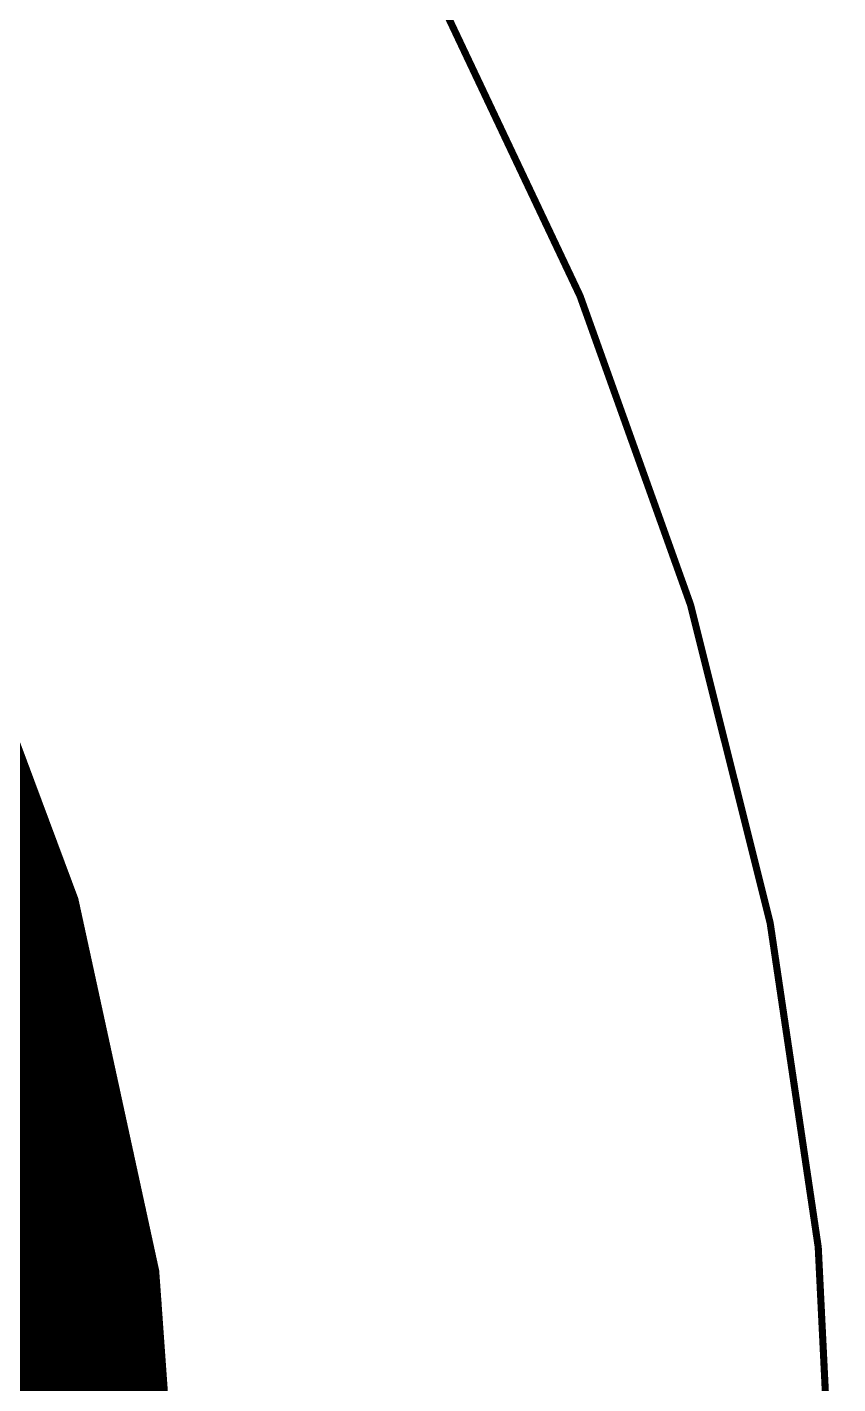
# Model space of a CAD drawing. Extents: x 4.96 to 14.37, y 2.4 to 11.81.
# Drawn here: x 13.231 to 14.372, y 7.375 to 9.284 of the extents above; entities that cross this region are included whole.
import ezdxf

# ---------------------------------------------------------------- set-up
doc = ezdxf.new("R2010")
doc.units = 0
for name, color, linetype in [('1', 12, 'CONTINUOUS'), ('20', 31, 'CONTINUOUS'), ('51', 253, 'CONTINUOUS')]:
    doc.layers.add(name, color=color, linetype=linetype)

msp = doc.modelspace()

# ---------------------------------------------------------------- linework, layer by layer
at = {"layer": '1', "const_width": 0.01}
for points in [[(13.1111, 8.5578), (13.2981, 8.0565)], [(13.1111, 8.5578), (13.2981, 8.0565)], [(10.9698, 8.25), (13.2259, 8.25)], [(10.9745, 8.24), (13.2297, 8.24)], [(11.9075, 8.25), (13.2259, 8.25)], [(11.9145, 8.24), (13.2297, 8.24)], [(10.9815, 8.23), (13.2334, 8.23)], [(11.9215, 8.23), (13.2334, 8.23)], [(10.9885, 8.22), (13.2371, 8.22)], [(10.9955, 8.21), (13.2408, 8.21)], [(11.9285, 8.22), (13.2371, 8.22)], [(11.9355, 8.21), (13.2408, 8.21)], [(11.0025, 8.2), (13.2446, 8.2)], [(11.0095, 8.19), (13.2483, 8.19)], [(11.9425, 8.2), (13.2446, 8.2)], [(11.9495, 8.19), (13.2483, 8.19)], [(11.0165, 8.18), (13.252, 8.18)], [(11.0235, 8.17), (13.2558, 8.17)], [(11.9565, 8.18), (13.252, 8.18)], [(11.9635, 8.17), (13.2558, 8.17)], [(11.0305, 8.16), (13.2595, 8.16)], [(11.0375, 8.15), (13.2632, 8.15)], [(11.9705, 8.16), (13.2595, 8.16)], [(11.9772, 8.15), (13.2632, 8.15)], [(11.0445, 8.14), (13.267, 8.14)], [(11.0523, 8.13), (13.2707, 8.13)], [(11.9794, 8.14), (13.267, 8.14)], [(11.9817, 8.13), (13.2707, 8.13)], [(11.0623, 8.12), (13.2744, 8.12)], [(11.0723, 8.11), (13.2781, 8.11)], [(11.9839, 8.12), (13.2744, 8.12)], [(11.9861, 8.11), (13.2781, 8.11)], [(11.0823, 8.1), (13.2819, 8.1)], [(11.0923, 8.09), (13.2856, 8.09)], [(11.9883, 8.1), (13.2819, 8.1)], [(11.9905, 8.09), (13.2856, 8.09)], [(11.1023, 8.08), (13.2893, 8.08)], [(11.1123, 8.07), (13.2931, 8.07)], [(11.9927, 8.08), (13.2893, 8.08)], [(11.995, 8.07), (13.2931, 8.07)], [(11.1223, 8.06), (13.2968, 8.06)], [(11.1323, 8.05), (13.2995, 8.05)], [(12.0027, 8.06), (13.2968, 8.06)], [(12.0104, 8.05), (13.2995, 8.05)], [(13.2981, 8.0565), (13.4118, 7.5337)], [(13.2981, 8.0565), (13.4118, 7.5337)], [(11.1423, 8.04), (13.3017, 8.04)], [(11.1564, 8.03), (13.3039, 8.03)], [(12.018, 8.04), (13.3017, 8.04)], [(12.0257, 8.03), (13.3039, 8.03)], [(11.1623, 8.02), (13.306, 8.02)], [(12.0334, 8.02), (13.306, 8.02)], [(11.1676, 8.01), (13.3082, 8.01)], [(11.1704, 8), (13.3104, 8)], [(12.0411, 8.01), (13.3082, 8.01)], [(12.0464, 8), (13.3104, 8)], [(11.1751, 7.99), (13.3126, 7.99)], [(11.1797, 7.98), (13.3147, 7.98)], [(12.0491, 7.99), (13.3126, 7.99)], [(12.0517, 7.98), (13.3147, 7.98)], [(11.1844, 7.97), (13.3169, 7.97)], [(11.189, 7.96), (13.3191, 7.96)], [(12.0544, 7.97), (13.3169, 7.97)], [(12.0571, 7.96), (13.3191, 7.96)], [(11.1937, 7.95), (13.3213, 7.95)], [(11.1984, 7.94), (13.3234, 7.94)], [(12.0598, 7.95), (13.3213, 7.95)], [(12.0624, 7.94), (13.3234, 7.94)], [(11.203, 7.93), (13.3256, 7.93)], [(11.2077, 7.92), (13.3278, 7.92)], [(12.0651, 7.93), (13.3256, 7.93)], [(12.0678, 7.92), (13.3278, 7.92)], [(11.2124, 7.91), (13.33, 7.91)], [(11.217, 7.9), (13.3321, 7.9)], [(12.0705, 7.91), (13.33, 7.91)], [(12.0732, 7.9), (13.3321, 7.9)], [(11.2217, 7.89), (13.3343, 7.89)], [(11.2266, 7.88), (13.3365, 7.88)], [(12.0758, 7.89), (13.3343, 7.89)], [(12.0785, 7.88), (13.3365, 7.88)], [(11.2336, 7.87), (13.3387, 7.87)], [(11.2406, 7.86), (13.3408, 7.86)], [(12.0812, 7.87), (13.3387, 7.87)], [(12.0853, 7.86), (13.3408, 7.86)], [(11.2476, 7.85), (13.343, 7.85)], [(11.2546, 7.84), (13.3452, 7.84)], [(12.0899, 7.85), (13.343, 7.85)], [(12.0946, 7.84), (13.3452, 7.84)], [(11.2616, 7.83), (13.3474, 7.83)], [(12.0993, 7.83), (13.3474, 7.83)], [(11.2686, 7.82), (13.3495, 7.82)], [(11.2756, 7.81), (13.3517, 7.81)], [(12.1039, 7.82), (13.3495, 7.82)], [(12.1086, 7.81), (13.3517, 7.81)], [(11.2826, 7.8), (13.3539, 7.8)], [(11.2896, 7.79), (13.3561, 7.79)], [(12.1132, 7.8), (13.3539, 7.8)], [(12.1179, 7.79), (13.3561, 7.79)], [(11.2966, 7.78), (13.3582, 7.78)], [(11.3036, 7.77), (13.3604, 7.77)], [(12.1226, 7.78), (13.3582, 7.78)], [(12.1272, 7.77), (13.3604, 7.77)], [(11.3135, 7.76), (13.3626, 7.76)], [(11.3176, 7.75), (13.3648, 7.75)], [(12.1319, 7.76), (13.3626, 7.76)], [(12.1366, 7.75), (13.3648, 7.75)], [(11.3207, 7.74), (13.3669, 7.74)], [(11.3216, 7.73), (13.3691, 7.73)], [(12.1412, 7.74), (13.3669, 7.74)], [(12.1426, 7.73), (13.3691, 7.73)], [(11.3242, 7.72), (13.3713, 7.72)], [(11.3269, 7.71), (13.3735, 7.71)], [(12.1431, 7.72), (13.3713, 7.72)], [(12.1435, 7.71), (13.3735, 7.71)], [(11.3296, 7.7), (13.3757, 7.7)], [(11.3323, 7.69), (13.3778, 7.69)], [(12.1439, 7.7), (13.3757, 7.7)], [(12.1444, 7.69), (13.3778, 7.69)], [(11.335, 7.68), (13.38, 7.68)], [(11.3376, 7.67), (13.3822, 7.67)], [(12.1448, 7.68), (13.38, 7.68)], [(12.1452, 7.67), (13.3822, 7.67)], [(11.3403, 7.66), (13.3844, 7.66)], [(11.343, 7.65), (13.3865, 7.65)], [(12.1457, 7.66), (13.3844, 7.66)], [(12.1487, 7.65), (13.3865, 7.65)], [(11.3457, 7.64), (13.3887, 7.64)], [(11.3483, 7.63), (13.3909, 7.63)], [(12.1539, 7.64), (13.3887, 7.64)], [(12.1591, 7.63), (13.3909, 7.63)], [(11.351, 7.62), (13.3931, 7.62)], [(12.1643, 7.62), (13.3931, 7.62)], [(11.3537, 7.61), (13.3952, 7.61)], [(11.3569, 7.6), (13.3974, 7.6)], [(12.1695, 7.61), (13.3952, 7.61)], [(12.1747, 7.6), (13.3974, 7.6)], [(11.3616, 7.59), (13.3996, 7.59)], [(11.3662, 7.58), (13.4018, 7.58)], [(12.1799, 7.59), (13.3996, 7.59)], [(12.1841, 7.58), (13.4018, 7.58)], [(11.3709, 7.57), (13.4039, 7.57)], [(11.3756, 7.56), (13.4061, 7.56)], [(12.185, 7.57), (13.4039, 7.57)], [(12.1859, 7.56), (13.4061, 7.56)], [(11.3802, 7.55), (13.4083, 7.55)], [(11.3849, 7.54), (13.4105, 7.54)], [(12.1868, 7.55), (13.4083, 7.55)], [(12.1876, 7.54), (13.4105, 7.54)], [(11.3895, 7.53), (13.4121, 7.53)], [(11.3942, 7.52), (13.4128, 7.52)], [(12.1885, 7.53), (13.4121, 7.53)], [(12.1894, 7.52), (13.4128, 7.52)], [(13.4118, 7.5337), (13.45, 7)], [(13.4118, 7.5337), (13.45, 7)], [(11.3989, 7.51), (13.4135, 7.51)], [(11.4035, 7.5), (13.4142, 7.5)], [(12.1903, 7.51), (13.4135, 7.51)], [(12.1911, 7.5), (13.4142, 7.5)], [(11.4082, 7.49), (13.415, 7.49)], [(11.4129, 7.48), (13.4157, 7.48)], [(12.192, 7.49), (13.415, 7.49)], [(12.1929, 7.48), (13.4157, 7.48)], [(11.4208, 7.47), (13.4164, 7.47)], [(11.4222, 7.46), (13.4171, 7.46)], [(12.1938, 7.47), (13.4164, 7.47)], [(12.1946, 7.46), (13.4171, 7.46)], [(11.4235, 7.44), (13.4185, 7.44)], [(11.4255, 7.45), (13.4178, 7.45)], [(12.1955, 7.45), (13.4178, 7.45)], [(12.1964, 7.44), (13.4185, 7.44)], [(11.4243, 7.43), (13.4192, 7.43)], [(11.4252, 7.42), (13.42, 7.42)], [(12.1991, 7.43), (13.4192, 7.43)], [(12.2018, 7.42), (13.42, 7.42)], [(11.4261, 7.41), (13.4207, 7.41)], [(12.2045, 7.41), (13.4207, 7.41)], [(11.4269, 7.4), (13.4214, 7.4)], [(11.4278, 7.39), (13.4221, 7.39)], [(12.2071, 7.4), (13.4214, 7.4)], [(12.2098, 7.39), (13.4221, 7.39)], [(11.4287, 7.38), (13.4228, 7.38)], [(11.4296, 7.37), (13.4235, 7.37)], [(12.2125, 7.38), (13.4228, 7.38)], [(12.2152, 7.37), (13.4235, 7.37)]]:
    msp.add_lwpolyline(points, dxfattribs=at)
at = {"layer": '1', "const_width": 0.005}
for points in [[(13.2259, 8.2475, 1), (13.2259, 8.2525)], [(13.2259, 8.2475, 1), (13.2259, 8.2525)], [(13.2297, 8.2375, 1), (13.2297, 8.2425)], [(13.2297, 8.2375, 1), (13.2297, 8.2425)], [(13.2334, 8.2275, 1), (13.2334, 8.2325)], [(13.2334, 8.2275, 1), (13.2334, 8.2325)], [(13.2371, 8.2175, 1), (13.2371, 8.2225)], [(13.2371, 8.2175, 1), (13.2371, 8.2225)], [(13.2408, 8.2075, 1), (13.2408, 8.2125)], [(13.2408, 8.2075, 1), (13.2408, 8.2125)], [(13.2446, 8.1975, 1), (13.2446, 8.2025)], [(13.2446, 8.1975, 1), (13.2446, 8.2025)], [(13.2483, 8.1875, 1), (13.2483, 8.1925)], [(13.2483, 8.1875, 1), (13.2483, 8.1925)], [(13.252, 8.1775, 1), (13.252, 8.1825)], [(13.252, 8.1775, 1), (13.252, 8.1825)], [(13.2558, 8.1675, 1), (13.2558, 8.1725)], [(13.2558, 8.1675, 1), (13.2558, 8.1725)], [(13.2595, 8.1575, 1), (13.2595, 8.1625)], [(13.2595, 8.1575, 1), (13.2595, 8.1625)], [(13.2632, 8.1475, 1), (13.2632, 8.1525)], [(13.2632, 8.1475, 1), (13.2632, 8.1525)], [(13.267, 8.1375, 1), (13.267, 8.1425)], [(13.267, 8.1375, 1), (13.267, 8.1425)], [(13.2707, 8.1275, 1), (13.2707, 8.1325)], [(13.2707, 8.1275, 1), (13.2707, 8.1325)], [(13.2744, 8.1175, 1), (13.2744, 8.1225)], [(13.2744, 8.1175, 1), (13.2744, 8.1225)], [(13.2781, 8.1075, 1), (13.2781, 8.1125)], [(13.2781, 8.1075, 1), (13.2781, 8.1125)], [(13.2819, 8.0975, 1), (13.2819, 8.1025)], [(13.2819, 8.0975, 1), (13.2819, 8.1025)], [(13.2856, 8.0875, 1), (13.2856, 8.0925)], [(13.2856, 8.0875, 1), (13.2856, 8.0925)], [(13.2893, 8.0775, 1), (13.2893, 8.0825)], [(13.2893, 8.0775, 1), (13.2893, 8.0825)], [(13.2931, 8.0675, 1), (13.2931, 8.0725)], [(13.2931, 8.0675, 1), (13.2931, 8.0725)], [(13.3005, 8.057, 1), (13.2957, 8.056)], [(13.3005, 8.057, 1), (13.2957, 8.056)], [(13.2958, 8.0556, 1), (13.3004, 8.0574)], [(13.2958, 8.0556, 1), (13.3004, 8.0574)], [(13.2968, 8.0575, 1), (13.2968, 8.0625)], [(13.2968, 8.0575, 1), (13.2968, 8.0625)], [(13.2995, 8.0475, 1), (13.2995, 8.0525)], [(13.2995, 8.0475, 1), (13.2995, 8.0525)], [(13.3017, 8.0375, 1), (13.3017, 8.0425)], [(13.3017, 8.0375, 1), (13.3017, 8.0425)], [(13.3039, 8.0275, 1), (13.3039, 8.0325)], [(13.3039, 8.0275, 1), (13.3039, 8.0325)], [(13.306, 8.0175, 1), (13.306, 8.0225)], [(13.306, 8.0175, 1), (13.306, 8.0225)], [(13.3082, 8.0075, 1), (13.3082, 8.0125)], [(13.3082, 8.0075, 1), (13.3082, 8.0125)], [(13.3104, 7.9975, 1), (13.3104, 8.0025)], [(13.3104, 7.9975, 1), (13.3104, 8.0025)], [(13.3126, 7.9875, 1), (13.3126, 7.9925)], [(13.3126, 7.9875, 1), (13.3126, 7.9925)], [(13.3147, 7.9775, 1), (13.3147, 7.9825)], [(13.3147, 7.9775, 1), (13.3147, 7.9825)], [(13.3169, 7.9675, 1), (13.3169, 7.9725)], [(13.3169, 7.9675, 1), (13.3169, 7.9725)], [(13.3191, 7.9575, 1), (13.3191, 7.9625)], [(13.3191, 7.9575, 1), (13.3191, 7.9625)], [(13.3213, 7.9475, 1), (13.3213, 7.9525)], [(13.3213, 7.9475, 1), (13.3213, 7.9525)], [(13.3234, 7.9375, 1), (13.3234, 7.9425)], [(13.3234, 7.9375, 1), (13.3234, 7.9425)], [(13.3256, 7.9275, 1), (13.3256, 7.9325)], [(13.3256, 7.9275, 1), (13.3256, 7.9325)], [(13.3278, 7.9175, 1), (13.3278, 7.9225)], [(13.3278, 7.9175, 1), (13.3278, 7.9225)], [(13.33, 7.9075, 1), (13.33, 7.9125)], [(13.33, 7.9075, 1), (13.33, 7.9125)], [(13.3321, 7.8975, 1), (13.3321, 7.9025)], [(13.3321, 7.8975, 1), (13.3321, 7.9025)], [(13.3343, 7.8875, 1), (13.3343, 7.8925)], [(13.3343, 7.8875, 1), (13.3343, 7.8925)], [(13.3365, 7.8775, 1), (13.3365, 7.8825)], [(13.3365, 7.8775, 1), (13.3365, 7.8825)], [(13.3387, 7.8675, 1), (13.3387, 7.8725)], [(13.3387, 7.8675, 1), (13.3387, 7.8725)], [(13.3408, 7.8575, 1), (13.3408, 7.8625)], [(13.3408, 7.8575, 1), (13.3408, 7.8625)], [(13.343, 7.8475, 1), (13.343, 7.8525)], [(13.343, 7.8475, 1), (13.343, 7.8525)], [(13.3452, 7.8375, 1), (13.3452, 7.8425)], [(13.3452, 7.8375, 1), (13.3452, 7.8425)], [(13.3474, 7.8275, 1), (13.3474, 7.8325)], [(13.3474, 7.8275, 1), (13.3474, 7.8325)], [(13.3495, 7.8175, 1), (13.3495, 7.8225)], [(13.3495, 7.8175, 1), (13.3495, 7.8225)], [(13.3517, 7.8075, 1), (13.3517, 7.8125)], [(13.3517, 7.8075, 1), (13.3517, 7.8125)], [(13.3539, 7.7975, 1), (13.3539, 7.8025)], [(13.3539, 7.7975, 1), (13.3539, 7.8025)], [(13.3561, 7.7875, 1), (13.3561, 7.7925)], [(13.3561, 7.7875, 1), (13.3561, 7.7925)], [(13.3582, 7.7775, 1), (13.3582, 7.7825)], [(13.3582, 7.7775, 1), (13.3582, 7.7825)], [(13.3604, 7.7675, 1), (13.3604, 7.7725)], [(13.3604, 7.7675, 1), (13.3604, 7.7725)], [(13.3626, 7.7575, 1), (13.3626, 7.7625)], [(13.3626, 7.7575, 1), (13.3626, 7.7625)], [(13.3648, 7.7475, 1), (13.3648, 7.7525)], [(13.3648, 7.7475, 1), (13.3648, 7.7525)], [(13.3669, 7.7375, 1), (13.3669, 7.7425)], [(13.3669, 7.7375, 1), (13.3669, 7.7425)], [(13.3691, 7.7275, 1), (13.3691, 7.7325)], [(13.3691, 7.7275, 1), (13.3691, 7.7325)], [(13.3713, 7.7175, 1), (13.3713, 7.7225)], [(13.3713, 7.7175, 1), (13.3713, 7.7225)], [(13.3735, 7.7075, 1), (13.3735, 7.7125)], [(13.3735, 7.7075, 1), (13.3735, 7.7125)], [(13.3757, 7.6975, 1), (13.3757, 7.7025)], [(13.3757, 7.6975, 1), (13.3757, 7.7025)], [(13.3778, 7.6875, 1), (13.3778, 7.6925)], [(13.3778, 7.6875, 1), (13.3778, 7.6925)], [(13.38, 7.6775, 1), (13.38, 7.6825)], [(13.38, 7.6775, 1), (13.38, 7.6825)], [(13.3822, 7.6675, 1), (13.3822, 7.6725)], [(13.3822, 7.6675, 1), (13.3822, 7.6725)], [(13.3844, 7.6575, 1), (13.3844, 7.6625)], [(13.3844, 7.6575, 1), (13.3844, 7.6625)], [(13.3865, 7.6475, 1), (13.3865, 7.6525)], [(13.3865, 7.6475, 1), (13.3865, 7.6525)], [(13.3887, 7.6375, 1), (13.3887, 7.6425)], [(13.3887, 7.6375, 1), (13.3887, 7.6425)], [(13.3909, 7.6275, 1), (13.3909, 7.6325)], [(13.3909, 7.6275, 1), (13.3909, 7.6325)], [(13.3931, 7.6175, 1), (13.3931, 7.6225)], [(13.3931, 7.6175, 1), (13.3931, 7.6225)], [(13.3952, 7.6075, 1), (13.3952, 7.6125)], [(13.3952, 7.6075, 1), (13.3952, 7.6125)], [(13.3974, 7.5975, 1), (13.3974, 7.6025)], [(13.3974, 7.5975, 1), (13.3974, 7.6025)], [(13.3996, 7.5875, 1), (13.3996, 7.5925)], [(13.3996, 7.5875, 1), (13.3996, 7.5925)], [(13.4018, 7.5775, 1), (13.4018, 7.5825)], [(13.4018, 7.5775, 1), (13.4018, 7.5825)], [(13.4039, 7.5675, 1), (13.4039, 7.5725)], [(13.4039, 7.5675, 1), (13.4039, 7.5725)], [(13.4061, 7.5575, 1), (13.4061, 7.5625)], [(13.4061, 7.5575, 1), (13.4061, 7.5625)], [(13.4083, 7.5475, 1), (13.4083, 7.5525)], [(13.4083, 7.5475, 1), (13.4083, 7.5525)], [(13.4105, 7.5375, 1), (13.4105, 7.5425)], [(13.4105, 7.5375, 1), (13.4105, 7.5425)], [(13.4143, 7.5339, 1), (13.4093, 7.5335)], [(13.4143, 7.5339, 1), (13.4093, 7.5335)], [(13.4094, 7.5331, 1), (13.4143, 7.5342)], [(13.4094, 7.5331, 1), (13.4143, 7.5342)], [(13.4121, 7.5275, 1), (13.4121, 7.5325)], [(13.4121, 7.5275, 1), (13.4121, 7.5325)], [(13.4128, 7.5175, 1), (13.4128, 7.5225)], [(13.4128, 7.5175, 1), (13.4128, 7.5225)], [(13.4135, 7.5075, 1), (13.4135, 7.5125)], [(13.4135, 7.5075, 1), (13.4135, 7.5125)], [(13.4142, 7.4975, 1), (13.4142, 7.5025)], [(13.4142, 7.4975, 1), (13.4142, 7.5025)], [(13.415, 7.4875, 1), (13.415, 7.4925)], [(13.415, 7.4875, 1), (13.415, 7.4925)], [(13.4157, 7.4775, 1), (13.4157, 7.4825)], [(13.4157, 7.4775, 1), (13.4157, 7.4825)], [(13.4164, 7.4675, 1), (13.4164, 7.4725)], [(13.4164, 7.4675, 1), (13.4164, 7.4725)], [(13.4171, 7.4575, 1), (13.4171, 7.4625)], [(13.4171, 7.4575, 1), (13.4171, 7.4625)], [(13.4178, 7.4475, 1), (13.4178, 7.4525)], [(13.4178, 7.4475, 1), (13.4178, 7.4525)], [(13.4185, 7.4375, 1), (13.4185, 7.4425)], [(13.4185, 7.4375, 1), (13.4185, 7.4425)], [(13.4192, 7.4275, 1), (13.4192, 7.4325)], [(13.4192, 7.4275, 1), (13.4192, 7.4325)], [(13.42, 7.4175, 1), (13.42, 7.4225)], [(13.42, 7.4175, 1), (13.42, 7.4225)], [(13.4207, 7.4075, 1), (13.4207, 7.4125)], [(13.4207, 7.4075, 1), (13.4207, 7.4125)], [(13.4214, 7.3975, 1), (13.4214, 7.4025)], [(13.4214, 7.3975, 1), (13.4214, 7.4025)], [(13.4221, 7.3875, 1), (13.4221, 7.3925)], [(13.4221, 7.3875, 1), (13.4221, 7.3925)], [(13.4228, 7.3775, 1), (13.4228, 7.3825)], [(13.4228, 7.3775, 1), (13.4228, 7.3825)]]:
    msp.add_lwpolyline(points, format="xyb", dxfattribs=at)
at = {"layer": '20', "const_width": 0.01}
msp.add_lwpolyline([(9.6667, 2.4067, 1), (9.6667, 11.8067, 1), (9.6667, 2.4067)], format="xyb", dxfattribs=at)
at = {"layer": '51', "const_width": 0.01}
msp.add_lwpolyline([(9.6867, 3.25, 1), (9.6867, 10.75, 1), (9.6867, 3.25)], format="xyb", dxfattribs=at)

doc.saveas('drawing.dxf')
